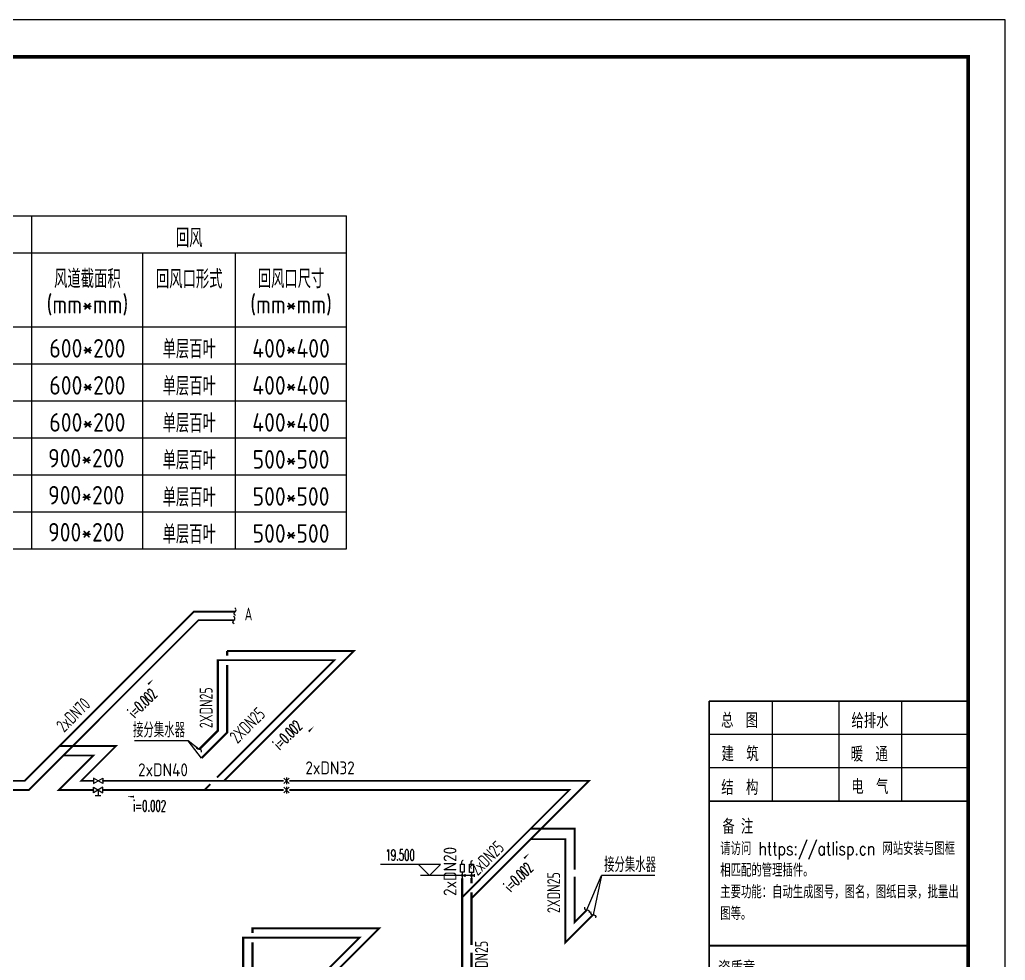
# Model space of a CAD drawing. Extents: x 1485827 to 1655027, y -76676 to -17276.
# Drawn here: x 1628407 to 1655027, y -42672 to -17276 of the extents above; entities that cross this region are included whole.
import ezdxf
from ezdxf.enums import TextEntityAlignment as Align

# ---------------------------------------------------------------- set-up
doc = ezdxf.new("R2010")
doc.units = 0
doc.header["$LTSCALE"] = 1000
doc.header["$MEASUREMENT"] = 0
doc.linetypes.add('DASH', pattern=[0.35, 0.25, -0.1])
for name, color, linetype in [('6', 7, 'Continuous'), ('_TCH_MASK', 7, 'Continuous'), ('C-sheet(通用-图框)', 7, 'Continuous'), ('DIM-暖供水', 3, 'Continuous'), ('EQ-TH', 7, 'Continuous'), ('HDWG', 7, 'Continuous'), ('PIPE-地暖供', 4, 'Continuous'), ('PIPE-暖供水', 3, 'Continuous'), ('PIPE-暖回水', 2, 'DASH'), ('TH_TEXT', 7, 'Continuous'), ('THVAC_ELEV', 3, 'Continuous'), ('TK', 4, 'Continuous'), ('VALVE-暖供水', 7, 'Continuous'), ('VALVE-暖回水', 7, 'Continuous'), ('设备以及附件层', 7, 'Continuous')]:
    doc.layers.add(name, color=color, linetype=linetype)
doc.styles.add('_THVAC_DIM', font='SIMPLEX', dxfattribs={"width": 0.8, "height": 3.5, "bigfont": 'HZTXT'})
doc.styles.add('_THVAC_SERIAL', font='COMPLEX', dxfattribs={"width": 0.8, "height": 3.5, "bigfont": 'HZTXT'})
doc.styles.add('HZTXT1', font='romans.shx', dxfattribs={"width": 0.7, "bigfont": 'GBHZFS.SHX'})
doc.styles.get("Standard").update_dxf_attribs({"font": 'gbenor.shx', "bigfont": 'gbcbig.shx'})
doc.styles.add('TSSD_Dimension', font='tssdeng.shx', dxfattribs={"width": 0.7, "bigfont": 'hztxt.shx'})
doc.styles.add('TSSD_Rein', font='Tssdeng.shx', dxfattribs={"width": 0.7, "bigfont": 'hztxt.shx'})
doc.styles.add('工程字', font='gbenor.shx', dxfattribs={"bigfont": 'gbcbig.shx'})
doc.styles.add('黑体', font='simhei.ttf')

# ---------------------------------------------------------------- blocks, each defined once
blk = doc.blocks.new('*U28')
at = {"color": 3}
blk.add_lwpolyline([(-84100, 0), (0, 0), (0, 59400), (-84100, 59400)], close=True, dxfattribs=at)
at = {"color": 3, "const_width": 100}
blk.add_lwpolyline([(-81600, 1000), (-1000, 1000), (-1000, 58400), (-81600, 58400)], close=True, dxfattribs=at)
at = {"layer": 'TK', "color": 2}
for p, q in [((-6300, 41000), (-6300, 38300)), ((-4500, 41000), (-4500, 38300)), ((-2800, 41000), (-2800, 38300)), ((-1000, 40100), (-8000, 40100)), ((-1000, 39200), (-8000, 39200)), ((-1000, 38300), (-8000, 38300))]:
    blk.add_line(p, q, dxfattribs=at)
at = {"layer": 'TK', "color": 2, "const_width": 50, "flags": 128}
for points in [[(-8000, 41000), (-8000, 1000)], [(-1000, 38300), (-8000, 38300)], [(-1000, 34400), (-8000, 34400)]]:
    blk.add_lwpolyline(points, dxfattribs=at)
at = {"layer": 'TK', "color": 3, "const_width": 50, "flags": 128}
blk.add_lwpolyline([(-1000, 41000), (-8000, 41000)], dxfattribs=at)
at = {"color": 1, "insert": (-7699, 37193), "char_height": 350, "attachment_point": 1, "style": '_THVAC_SERIAL'}
blk.add_mtext_dynamic_manual_height_columns('请访问 https://atlisp.cn 网站安装与图框相匹配的管理插件。\\P主要功能：自动生成图号，图名，图纸目录，批量出图等。', width=6464.45, gutter_width=17.5, heights=[2793], dxfattribs=at)
at = {"layer": 'TK', "color": 2, "ltscale": 0.6, "style": '黑体', "width": 0.7}
for s, p in [('总  图', (-7678, 40318)), ('给排水', (-4155, 40309)), ('建  筑', (-7663, 39414)), ('暖  通', (-4175, 39407)), ('结  构', (-7671, 38507)), ('电  气', (-4159, 38529)), ('备 注', (-7641, 37453)), ('资质章', (-7756, 33620))]:
    blk.add_text(s, height=350, dxfattribs=at).set_placement(p)
at = {"layer": 'TK', "color": 4, "style": 'HZTXT1'}
for tag, height, width, p in [('项目负责1', 400, 0.6, (-4500, 19196)), ('项目负责2', 400, 0.6, (-4500, 18296)), ('专责', 400, 0.6, (-4500, 17396)), ('审定', 400, 0.6, (-4500, 16496)), ('审核', 400, 0.6, (-4500, 15596)), ('校对', 400, 0.6, (-4500, 14696)), ('设计', 400, 0.6, (-4500, 13796)), ('绘图', 400, 0.6, (-4500, 12896)), ('建设单位', 450, 0.6, (-4500, 11050)), ('工号', 400, 0.5, (-5501, 3507)), ('版次', 400, 0.7, (-2138, 3498)), ('阶段', 400, 0.7, (-2138, 2498)), ('比例', 400, 0.7, (-5491, 1513)), ('日期', 400, 0.7, (-2138, 1498))]:
    blk.add_attdef(tag, text='', height=height, dxfattribs=dict(at, width=width)).set_placement(p, align=Align.MIDDLE)
at = {"layer": 'TK', "color": 1, "lineweight": -3, "style": 'HZTXT1', "width": 0.6}
blk.add_attdef('工程名称', text='', height=450, dxfattribs=at).set_placement((-4500, 9050), align=Align.MIDDLE)
at = {"layer": 'TK', "color": 4, "lineweight": -3, "style": 'HZTXT1', "width": 0.6}
blk.add_attdef('子项名称', text='', height=450, dxfattribs=at).set_placement((-4500, 7050), align=Align.MIDDLE)
at = {"layer": 'TK', "color": 1, "lineweight": -3, "width": 0.6, "flags": 104}
blk.add_attdef('图名', text='', height=400, dxfattribs=at).set_placement((-4558, 4958), align=Align.MIDDLE_CENTER)
at = {"layer": 'TK', "color": 1, "style": 'HZTXT1', "width": 0.7}
blk.add_attdef('图号', text='', height=400, dxfattribs=at).set_placement((-5491, 2513), align=Align.MIDDLE)
blk = doc.blocks.new('$VALVE$00000779')
blk.add_lwpolyline([(-100, 332), (-100, 772), (100, 772), (100, 332)], close=True)
blk.add_lwpolyline([(58, 967, 0.432023), (-39, 887), (-39, 772)], format="xyb")
blk.add_lwpolyline([(0, 332), (0, 0)])
at = {"layer": '6'}
blk.add_lwpolyline([(144, 238), (144, 94)], dxfattribs=at)
at = {"layer": 'HDWG'}
blk.add_lwpolyline([(48, 166), (144, 166)], dxfattribs=at)
for radius in [48, 43.2, 38.4, 24, 14.4]:
    blk.add_circle((0, 166), radius, dxfattribs=at)
at = {"width": 0.8, "flags": 9}
for tag in ['YSIZE', 'XSIZE', 'XSIZE', 'YSIZE']:
    blk.add_attdef(tag, (0, 332), '', height=0.5, rotation=90, dxfattribs=at)
at = {"flags": 9}
for tag in ['XSIZE', 'YSIZE']:
    blk.add_attdef(tag, (0, 166), '', height=0.24, rotation=270, dxfattribs=at)
at = {"width": 0.8, "flags": 9}
for tag in ['YSIZE', 'XSIZE', 'XSIZE', 'YSIZE']:
    blk.add_attdef(tag, (0, 0), '', height=0.5, dxfattribs=at)
blk = doc.blocks.new('$VALVE$00000913')
blk.add_lwpolyline([(-128, -74), (128, 74), (128, -74), (-128, 74)], close=True)
for points in [[(-76, 149), (76, 149)], [(0, 0), (0, 149)]]:
    blk.add_lwpolyline(points)
for p in [(-128, 0), (128, 0)]:
    blk.add_point(p)
blk = doc.blocks.new('$VALVE$00000295')
blk.add_lwpolyline([(-125, 72), (-125, -72), (125, 72), (125, -72), (-125, 72)])
for p in [(-125, 0), (125, 0)]:
    blk.add_point(p)
blk = doc.blocks.new('$VALVE$00000780')
at = {"layer": '设备以及附件层'}
for points in [[(-37, -37), (37, 37)], [(37, -37), (-37, 37)], [(0, 45), (0, -45)]]:
    blk.add_lwpolyline(points, dxfattribs=at)
blk = doc.blocks.new('$ThvacSys$00000040')
at = {"elevation": 0}
blk.add_lwpolyline([(7, -101, -0.575183), (0, 0, 0.604745), (-11, 101, 16.924828)], format="xyb", dxfattribs=at)

msp = doc.modelspace()

# ---------------------------------------------------------------- hatches: boundary and pattern name
at = {"layer": 'PIPE-暖供水', "linetype": 'Continuous'}
for points in [[(1633233.8, -33490.4), (1633216.1, -33472.7), (1633223.4, -33465.4)], [(1633233.8, -33490.4), (1633233.8, -33465.4), (1633223.4, -33465.4)], [(1633757.6, -34570.1), (1633727.6, -34570.1), (1633727.6, -34545.1)], [(1633757.6, -34570.1), (1633757.6, -34545.1), (1633727.6, -34545.1)], [(1636899.3, -34570.1), (1636917, -34587.8), (1636959.7, -34545.1)], [(1636899.3, -34570.1), (1636899.3, -34545.1), (1636959.7, -34545.1)], [(1633757.6, -36472.5), (1633778.8, -36493.7), (1633787.6, -36484.9)], [(1633757.6, -36472.5), (1633787.6, -36472.5), (1633787.6, -36484.9)], [(1630395, -37144.6), (1630412.7, -37162.3), (1630455.4, -37119.6)], [(1630395, -37144.6), (1630395, -37119.6), (1630455.4, -37119.6)], [(1629463.7, -38075.9), (1629446, -38058.2), (1629403.4, -38100.9)], [(1643250.1, -38075.9), (1643250.1, -38050.9), (1643310.4, -38050.9)], [(1643250.1, -38075.9), (1643267.8, -38093.6), (1643310.4, -38050.9)], [(1628648.3, -38075.9), (1628665.9, -38093.6), (1628658.6, -38100.9)], [(1628648.3, -38075.9), (1628648.3, -38100.9), (1628658.6, -38100.9)], [(1629463.7, -38075.9), (1629463.7, -38100.9), (1629403.4, -38100.9)], [(1643395.2, -39117.6), (1643395.2, -39092.6), (1643420.2, -39092.6)], [(1643395.2, -39117.6), (1643420.2, -39117.6), (1643420.2, -39092.6)], [(1643395.2, -41643.7), (1643370.2, -41643.7), (1643370.2, -41704)], [(1643395.2, -41643.7), (1643412.9, -41661.3), (1643370.2, -41704)], [(1634441.5, -42061.4), (1634411.5, -42061.4), (1634411.5, -42036.4)], [(1634441.5, -42061.4), (1634441.5, -42036.4), (1634411.5, -42036.4)], [(1637583.3, -42061.4), (1637601, -42079.1), (1637643.7, -42036.4)], [(1637583.3, -42061.4), (1637583.3, -42036.4), (1637643.7, -42036.4)]]:
    msp.add_hatch(color=256, dxfattribs=at).paths.add_polyline_path(points)
at = {"layer": 'PIPE-暖回水', "linetype": 'DASH'}
for points in [[(1633110.8, -33259.8), (1633093.2, -33242.1), (1633100.5, -33234.8)], [(1633110.8, -33259.8), (1633110.8, -33234.8), (1633100.5, -33234.8)], [(1637432.2, -34320.1), (1637449.9, -34337.8), (1637492.5, -34295.1)], [(1637432.2, -34320.1), (1637432.2, -34295.1), (1637492.5, -34295.1)], [(1634007.6, -36522.5), (1634037.6, -36522.5), (1634037.6, -36534.9)], [(1634007.6, -36522.5), (1634028.8, -36543.7), (1634037.6, -36534.9)], [(1631008.6, -36884.6), (1631026.2, -36902.3), (1631068.9, -36859.6)], [(1631008.6, -36884.6), (1631008.6, -36859.6), (1631068.9, -36859.6)], [(1628544.7, -37825.9), (1628562.4, -37843.6), (1628555.1, -37850.9)], [(1628544.7, -37825.9), (1628544.7, -37850.9), (1628555.1, -37850.9)], [(1630067.3, -37825.9), (1630049.6, -37808.2), (1630006.9, -37850.9)], [(1630067.3, -37825.9), (1630067.3, -37850.9), (1630006.9, -37850.9)], [(1643782.9, -37825.9), (1643782.9, -37800.9), (1643843.3, -37800.9)], [(1643782.9, -37825.9), (1643800.6, -37843.6), (1643843.3, -37800.9)], [(1643145.2, -39400.5), (1643170.2, -39400.5), (1643170.2, -39375.5)], [(1643145.2, -39400.5), (1643145.2, -39375.5), (1643170.2, -39375.5)], [(1634691.5, -41811.4), (1634691.5, -41786.4), (1634661.5, -41786.4)], [(1634691.5, -41811.4), (1634661.5, -41811.4), (1634661.5, -41786.4)], [(1638116.1, -41811.4), (1638133.8, -41829.1), (1638176.5, -41786.4)], [(1638116.1, -41811.4), (1638116.1, -41786.4), (1638176.5, -41786.4)], [(1643145.2, -42193.7), (1643120.2, -42193.7), (1643120.2, -42254)], [(1643145.2, -42193.7), (1643162.9, -42211.3), (1643120.2, -42254)]]:
    msp.add_hatch(color=256, dxfattribs=at).paths.add_polyline_path(points)

# ---------------------------------------------------------------- linework, layer by layer
for p, q in [((1614235.9, -22567.6), (1637236.1, -22567.6)), ((1628735.6, -31566.3), (1628735.6, -22567.6)), ((1637236.1, -31566.3), (1637236.1, -22567.6)), ((1619235.6, -23567.4), (1637236.1, -23567.4)), ((1631735.7, -31566.3), (1631735.7, -23567.4)), ((1634235.6, -31566.3), (1634235.6, -23567.4)), ((1614235.9, -25567.1), (1637236.1, -25567.1)), ((1614235.9, -26567), (1637236.1, -26567)), ((1614235.9, -27566.9), (1637236.1, -27566.9)), ((1614235.9, -28566.7), (1637236.1, -28566.7)), ((1614235.9, -29566.6), (1637236.1, -29566.6)), ((1614235.9, -30566.4), (1637236.1, -30566.4)), ((1614235.9, -31566.3), (1637236.1, -31566.3)), ((1632957.3, -36749.1, 0), (1631507, -36749.1, 0))]:
    msp.add_line(p, q)
at = {"layer": '_TCH_MASK'}
for p, q in [((1643726.4, -41312.5), (1644124, -40384.2)), ((1644124, -40384.2), (1643895.2, -41443.7)), ((1645556.8, -40384.2), (1644124, -40384.2))]:
    msp.add_line(p, q, dxfattribs=at)
at = {"layer": 'C-sheet(通用-图框)'}
for p, q in [((1633316.9, -37213.2), (1632957.3, -36749.1, 0)), ((1633251.8, -36978.3), (1632957.3, -36749.1, 0)), ((1640686.5, -40384.2), (1639231.5, -40384.2))]:
    msp.add_line(p, q, dxfattribs=at)
at = {"layer": 'DIM-暖供水'}
for points in [[(1631108.7, -35987.8, 0, 0, 0), (1632016.8, -35079.7, 0, 53.3, 0), (1631875.4, -35221.1, 0, 0, 0)], [(1635446.2, -37263.4, 0, 0, 0), (1636354.3, -36355.3, 0, 53.3, 0), (1636212.9, -36496.7, 0, 0, 0)], [(1632581.4, -38254.3, 0, 0, 0), (1631297.2, -38254.3, 0, 53.3, 0), (1631497.2, -38254.3, 0, 0, 0)], [(1641264.7, -40686.3, 0, 0, 0), (1642172.8, -39778.2, 0, 53.3, 0), (1642031.4, -39919.6, 0, 0, 0)]]:
    msp.add_lwpolyline(points, format="xyseb", dxfattribs=at)
at = {"layer": 'PIPE-暖供水', "linetype": 'Continuous'}
for points, const_width in [([(1629579.6, -37144.6), (1633233.8, -33490.4)], 50), ([(1633233.8, -33490.4), (1634192.9, -33490.4)], 50), ([(1633731.9, -37737.5), (1636899.3, -34570.1)], 50), ([(1633757.6, -36472.5), (1633757.6, -34570.1)], 60), ([(1633757.6, -34570.1), (1636899.3, -34570.1)], 50), ([(1633757.6, -36472.5), (1633251.8, -36978.3)], 60), ([(1628648.3, -38075.9), (1629579.6, -37144.6)], 50), ([(1629463.7, -38075.9), (1630395, -37144.6)], 50), ([(1629579.6, -37144.6), (1630395, -37144.6)], 50), ([(1628648.3, -38075.9), (1627980.6, -38075.9)], 50), ([(1629463.7, -38075.9), (1630395.7, -38075.9)], 50), ([(1630651.4, -38075.9), (1633393.5, -38075.9)], 50), ([(1633393.5, -38075.9), (1633555.1, -37914.3)], 50), ([(1633393.5, -38075.9), (1635537.8, -38075.9)], 50), ([(1635687.8, -38075.9), (1643250.1, -38075.9)], 50), ([(1642208.4, -39117.6), (1643250.1, -38075.9)], 50), ([(1640359.7, -40966.3), (1642208.4, -39117.6)], 50), ([(1642208.4, -39117.6), (1643395.2, -39117.6)], 50), ([(1643395.2, -40224.5), (1643395.2, -39117.6)], 50), ([(1640359.7, -40966.3), (1640359.7, -40462.3)], 60), ([(1643395.2, -41643.7), (1643395.2, -40414.6)], 50), ([(1640359.7, -43894.5), (1640359.7, -40966.3)], 60), ([(1643395.2, -41643.7), (1643726.4, -41312.5)], 50), ([(1634415.9, -45228.8), (1637583.3, -42061.4)], 50), ([(1634441.5, -43963.8), (1634441.5, -42061.4)], 60), ([(1634441.5, -42061.4), (1637583.3, -42061.4)], 50)]:
    msp.add_lwpolyline(points, dxfattribs=dict(at, const_width=const_width))
at = {"layer": 'PIPE-暖回水', "linetype": 'DASH'}
for points, const_width in [([(1629486, -36884.6), (1633110.8, -33259.8)], 50), ([(1633110.8, -33259.8), (1634225.2, -33259.8)], 50), ([(1633926.4, -37825.9), (1637432.2, -34320.1)], 50), ([(1634007.6, -34445.1), (1634007.6, -34320.1)], 60), ([(1634007.6, -34320.1), (1637432.2, -34320.1)], 50), ([(1634007.6, -36522.5), (1634007.6, -34695.1)], 60), ([(1634007.6, -36522.5), (1633316.9, -37213.2)], 60), ([(1628544.7, -37825.9), (1629486, -36884.6)], 50), ([(1629486, -36884.6), (1631008.6, -36884.6)], 50), ([(1630067.3, -37825.9), (1631008.6, -36884.6)], 50), ([(1628544.7, -37825.9), (1627975.2, -37825.9)], 50), ([(1630067.3, -37825.9), (1630401, -37825.9)], 50), ([(1630651.4, -37825.9), (1633926.4, -37825.9)], 50), ([(1633926.4, -37825.9), (1635537.8, -37825.9)], 50), ([(1635687.8, -37825.9), (1643782.9, -37825.9)], 50), ([(1642208.4, -39400.5), (1643782.9, -37825.9)], 50), ([(1640609.7, -40999.1), (1642208.4, -39400.5)], 50), ([(1642208.4, -39400.5), (1643145.2, -39400.5)], 50), ([(1643145.2, -42193.7), (1643145.2, -39400.5)], 50), ([(1640609.7, -40591.3), (1640609.7, -40451)], 60), ([(1640609.7, -40999.1), (1640609.7, -40841.3)], 60), ([(1640609.7, -42261.9), (1640609.7, -40999.1)], 60), ([(1643145.2, -42193.7), (1643895.2, -41443.7)], 50), ([(1634610.3, -45317.2), (1638116.1, -41811.4)], 50), ([(1634691.5, -41936.4), (1634691.5, -41811.4)], 60), ([(1634691.5, -41811.4), (1638116.1, -41811.4)], 50), ([(1634691.5, -44013.8), (1634691.5, -42186.4)], 60), ([(1640609.7, -44106.6), (1640609.7, -42462.3)], 60)]:
    msp.add_lwpolyline(points, dxfattribs=dict(at, const_width=const_width))
at = {"layer": 'THVAC_ELEV'}
for p, q in [((1639775.1, -40084.2), (1638155.3, -40084.2)), ((1639475.1, -40384.2), (1639175.1, -40084.2)), ((1639475.1, -40384.2), (1639775.1, -40084.2))]:
    msp.add_line(p, q, dxfattribs=at)

# ---------------------------------------------------------------- block references
msp.add_blockref('*U28', (1655026.6, -76675.7))
at = {"layer": 'EQ-TH'}
for p in [(1634225.2, -33259.8), (1634192.9, -33490.4)]:
    msp.add_blockref('$ThvacSys$00000040', p, dxfattribs=at)
at = {"layer": 'EQ-TH', "yscale": -1}
for p, rotation in [((1633251.8, -36978.3), 225.0000000000067), ((1643726.4, -41312.5), 45.00000000000371), ((1643895.2, -41443.7), 45.00000000000373)]:
    msp.add_blockref('$ThvacSys$00000040', p, dxfattribs=dict(at, rotation=rotation))
at = {"layer": 'VALVE-暖供水'}
msp.add_blockref('$VALVE$00000295', (1630526.2, -37825.9), dxfattribs=at)
for name, p, xscale, yscale, zscale in [('$VALVE$00000780', (1635612.8, -37825.9), 2, 2, 2), ('$VALVE$00000780', (1635612.8, -38075.9), 2, 2, 2), ('$VALVE$00000779', (1640359.7, -40462.3), 0.5, 0.5, 0.5), ('$VALVE$00000779', (1640609.7, -40467.1), 0.5, 0.5, 0.5)]:
    msp.add_blockref(name, p, dxfattribs=dict(at, xscale=xscale, yscale=yscale, zscale=zscale))
at = {"layer": 'VALVE-暖回水', "yscale": -1}
msp.add_blockref('$VALVE$00000913', (1630523.5, -38075.9), dxfattribs=at)

# ---------------------------------------------------------------- texts
at = {"style": '工程字'}
for s, p in [('回风', (1632985.8, -23155.1)), ('风道截面积', (1630235.6, -24246.7)), ('回风口形式', (1632985.7, -24257.7)), ('回风口尺寸', (1635735.8, -24249.5)), ('(mm*mm)', (1630235.6, -24958.8)), ('(mm*mm)', (1635735.8, -24958.8)), ('600*200', (1630235.6, -26148.3)), ('单层百叶', (1632985.7, -26149.2)), ('400*400', (1635735.8, -26148.3)), ('单层百叶', (1632985.7, -27149)), ('600*200', (1630235.6, -27148.1)), ('400*400', (1635735.8, -27148.1)), ('600*200', (1630235.6, -28148)), ('单层百叶', (1632985.7, -28148.9)), ('400*400', (1635735.8, -28148)), ('900*200', (1630203.9, -29115.2)), ('单层百叶', (1632985.7, -29148.7)), ('500*500', (1635735.8, -29147.9)), ('900*200', (1630203.9, -30115.1)), ('单层百叶', (1632985.7, -30148.6)), ('500*500', (1635735.8, -30147.7)), ('900*200', (1630203.9, -31115)), ('单层百叶', (1632985.7, -31148.5)), ('500*500', (1635735.8, -31147.6))]:
    msp.add_text(s, height=500, dxfattribs=at).set_placement(p, align=Align.MIDDLE)
at = {"layer": 'DIM-暖供水', "color": 7, "style": '_THVAC_DIM', "width": 0.564706}
for p in [(1631509.8, -36148.3), (1635432.4, -37009), (1641665.8, -40846.7)]:
    msp.add_text('i=0.002', height=297.5, rotation=45, dxfattribs=at).set_placement(p)
msp.add_text('i=0.002', height=297.5, dxfattribs=at).set_placement((1631467.3, -38651.4))
at = {"layer": 'PIPE-地暖供', "style": 'TSSD_Dimension', "width": 0.7}
for s, rotation, p in [('2XDN25', 90, (1633615.8, -36404.2)), ('2xDN70', 45, (1629607.1, -36537.8)), ('2XDN25', 45, (1634289.1, -36839.4)), ('2xDN25', 45, (1640777.7, -40408.1)), ('2XDN25', 90, (1643003.5, -41396.6)), ('2XDN25', 90, (1641053.2, -43249.8))]:
    msp.add_text(s, height=350, rotation=rotation, dxfattribs=at).set_placement(p)
for p in [(1631468.6, -36655.1), (1644192, -40290.2)]:
    msp.add_text('接分集水器', height=400, dxfattribs=at).set_placement(p)
at = {"layer": 'TH_TEXT', "style": 'TSSD_Rein', "width": 0.7}
msp.add_text('A', height=350, dxfattribs=at).set_placement((1634481.2, -33498.2))
at = {"layer": 'TH_TEXT'}
for s, p in [('2xDN40', (1631602.8, -37704.6)), ('2xDN32', (1636122.2, -37651.7))]:
    msp.add_text(s, height=350, dxfattribs=at).set_placement(p)
msp.add_text('2xDN20', height=350, rotation=90, dxfattribs=at).set_placement((1640203.8, -40936.7))
at = {"layer": 'THVAC_ELEV', "color": 7, "style": '_THVAC_DIM', "width": 0.564706}
msp.add_text('19.500', height=297.5, dxfattribs=at).set_placement((1638285.3, -39979.2))

doc.saveas('drawing.dxf')
